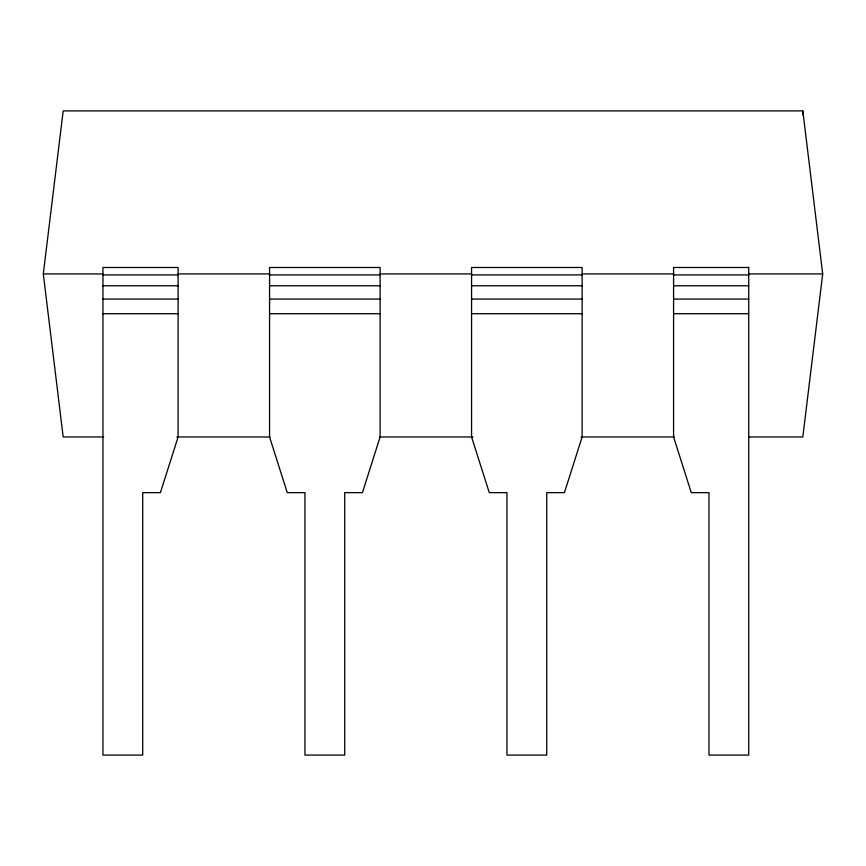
<?xml version="1.0" encoding="UTF-8"?>
<svg xmlns="http://www.w3.org/2000/svg" width="866" height="866" viewBox="0 0 866 866"><rect width="100%" height="100%" fill="white"/><g stroke="black" fill="none" stroke-linecap="round" stroke-linejoin="round"><path stroke-width="1.3" d="M103.747 436.973L63.186 436.973L43.3 273.937L63.186 110.902L802.814 110.902L822.7 273.937L802.814 436.973L748.733 436.973M43.3 273.937L102.946 273.937M178.104 273.937L269.564 273.937M380.109 273.937L471.569 273.937M582.125 273.937L673.575 273.937M748.733 273.937L822.7 273.937M102.946 274.912L178.104 274.912M269.564 274.912L380.109 274.912M471.569 274.912L582.125 274.912M673.575 274.912L748.733 274.912M102.946 285.769L178.104 285.769M269.564 285.769L380.109 285.769M471.569 285.769L582.125 285.769M673.575 285.769L748.733 285.769M102.946 299.084L178.104 299.084M269.564 299.084L380.109 299.084M471.569 299.084L582.125 299.084M673.575 299.084L748.733 299.084M102.946 313.709L178.104 313.709M269.564 313.709L380.109 313.709M471.569 313.709L582.125 313.709M673.575 313.709L748.733 313.709M176.761 436.973L270.062 436.973M379.589 436.973L472.89 436.973M581.064 436.973L674.365 436.973M802.814 110.902L802.814 114.875M178.104 436.973L160.405 492.646L142.717 492.646L142.717 755.098L102.946 755.098L102.946 267.486L178.104 267.486L178.104 436.973M380.109 436.973L362.421 492.646L344.722 492.646L344.722 755.098L304.951 755.098L304.951 492.646L287.263 492.646L269.564 436.973L269.564 267.486L380.109 267.486L380.109 436.973M582.125 436.973L564.426 492.646L546.727 492.646L546.727 755.098L506.967 755.098L506.967 492.646L489.268 492.646L471.569 436.973L471.569 267.486L582.125 267.486L582.125 436.973M748.733 267.486L673.575 267.486L673.575 436.973L691.274 492.646L708.973 492.646L708.973 755.098L748.733 755.098L748.733 267.486"/></g></svg>
